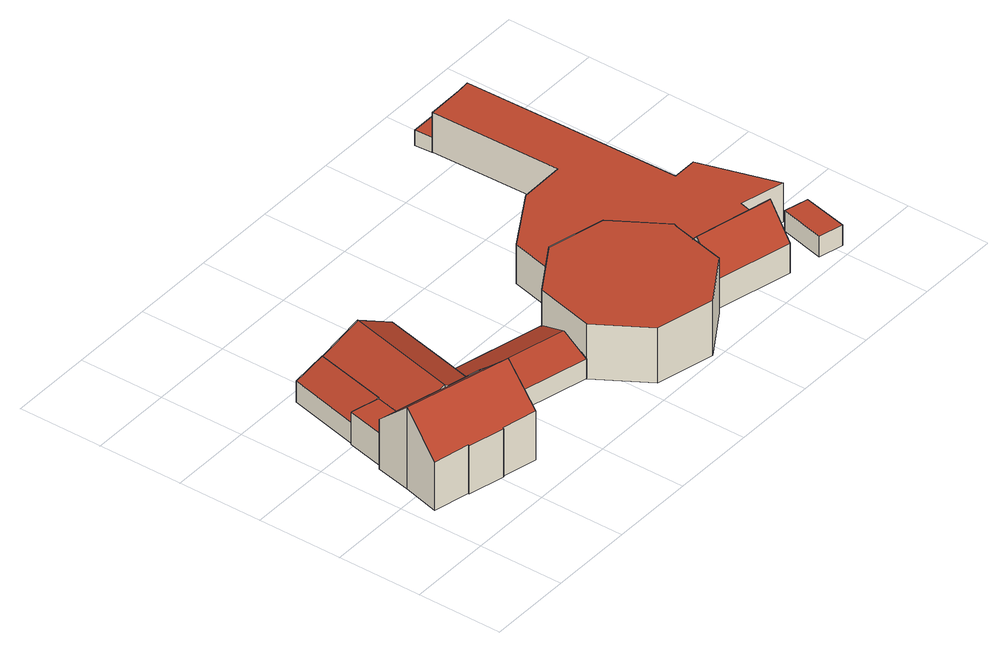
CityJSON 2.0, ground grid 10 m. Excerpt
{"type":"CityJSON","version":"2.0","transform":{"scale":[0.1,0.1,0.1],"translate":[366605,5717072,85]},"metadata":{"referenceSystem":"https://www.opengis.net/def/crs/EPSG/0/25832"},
"CityObjects":{
"building1":{"type":"Building","attributes":{"Geometrietyp2DReferenz":"3000","Gemeindeschluessel":"05513000","function":"31001_1010","roofType":"3100","measuredHeight":10.19,"storeysAboveGround":1},"address":[{"country":"Germany","locality":"Gelsenkirchen","thoroughfareNumber":"135","thoroughfareName":"Westerholter Straße"}],"geometry":[{"type":"Solid","lod":"2","boundaries":[[[[0,1,2,3]],[[4,5,1,0]],[[6,7,5,4]],[[8,9,7,6]],[[10,11,9,8]],[[12,13,11,10]],[[14,15,13,12]],[[16,17,15,14]],[[18,19,17,16]],[[20,21,19,18]],[[22,23,21,20]],[[24,25,23,22]],[[3,2,25,24]],[[4,0,3,24,22,20,18,6]],[[16,14,12,10,8,6,18]],[[1,5,7,9,11,13,15,17,19,21,23,25,2]]]],"semantics":{"surfaces":[{"type":"WallSurface"},{"type":"RoofSurface"},{"type":"GroundSurface"}],"values":[[0,0,0,0,0,0,0,0,0,0,0,0,0,1,1,2]]}}]},
"building2":{"type":"Building","attributes":{"Geometrietyp2DReferenz":"3000","Gemeindeschluessel":"05513000","function":"51009_1610","roofType":"2100","measuredHeight":4.16},"geometry":[{"type":"Solid","lod":"2","boundaries":[[[[26,27,28,29]],[[30,31,27,26]],[[32,33,31,30]],[[29,28,33,32]],[[30,26,29,32]],[[27,31,33,28]]]],"semantics":{"surfaces":[{"type":"WallSurface"},{"type":"RoofSurface"},{"type":"GroundSurface"}],"values":[[0,0,0,0,1,2]]}}]},
"building3":{"type":"Building","attributes":{"Gemeindeschluessel":"05513000","Geometrietyp2DReferenz":"3000","function":"31001_1010"},"address":[{"country":"Germany","locality":"Gelsenkirchen","thoroughfareNumber":"135","thoroughfareName":"Westerholter Straße"}],"children":["building3-1","building3-2"]},
"building3-1":{"type":"BuildingPart","attributes":{"roofType":"3100","measuredHeight":6.43},"parents":["building3"],"geometry":[{"type":"Solid","lod":"2","boundaries":[[[[34,35,36,37]],[[38,39,40,41]],[[42,43,39,38]],[[44,45,43,42]],[[46,47,45,44]],[[48,49,47,46]],[[37,36,49,48]],[[38,41,34,37,42]],[[48,46,44,42,37]],[[35,40,39,43,45,47,49,36]],[[41,40,35,34]]]],"semantics":{"surfaces":[{"type":"WallSurface"},{"type":"RoofSurface"},{"type":"GroundSurface"},{"type":"ClosureSurface"}],"values":[[0,0,0,0,0,0,0,1,1,2,3]]}}]},
"building3-2":{"type":"BuildingPart","attributes":{"roofType":"1000","measuredHeight":4.05},"parents":["building3"],"geometry":[{"type":"Solid","lod":"2","boundaries":[[[[50,51,52,53]],[[54,55,51,50]],[[41,40,55,54]],[[53,52,35,34]],[[41,54,50,53,34]],[[51,55,40,35,52]],[[34,35,40,41]]]],"semantics":{"surfaces":[{"type":"WallSurface"},{"type":"RoofSurface"},{"type":"GroundSurface"},{"type":"ClosureSurface"}],"values":[[0,0,0,0,1,2,3]]}}]},
"building4":{"type":"Building","attributes":{"Geometrietyp2DReferenz":"3000","Gemeindeschluessel":"05513000","function":"51009_1610","roofType":"3100","measuredHeight":3.74},"geometry":[{"type":"Solid","lod":"2","boundaries":[[[[56,57,58,59]],[[60,61,57,56]],[[62,63,61,60]],[[64,65,63,62]],[[66,67,65,64]],[[68,69,67,66]],[[59,58,69,68]],[[56,59,68,66,60]],[[64,62,60,66]],[[57,61,63,65,67,69,58]]]],"semantics":{"surfaces":[{"type":"WallSurface"},{"type":"RoofSurface"},{"type":"GroundSurface"}],"values":[[0,0,0,0,0,0,0,1,1,2]]}}]},
"building5":{"type":"Building","attributes":{"Geometrietyp2DReferenz":"3000","Gemeindeschluessel":"05513000","function":"31001_2081","roofType":"1000","measuredHeight":6.83},"address":[{"country":"Germany","locality":"Gelsenkirchen","thoroughfareNumber":"135","thoroughfareName":"Westerholter Straße"}],"geometry":[{"type":"Solid","lod":"2","boundaries":[[[[70,71,72,73]],[[74,75,71,70]],[[76,77,75,74]],[[78,79,77,76]],[[80,81,79,78]],[[82,83,81,80]],[[84,85,83,82]],[[86,87,85,84]],[[88,89,87,86]],[[73,72,89,88]],[[86,84,82,80,78,76,74,70,73,88]],[[71,75,77,79,81,83,85,87,89,72]]]],"semantics":{"surfaces":[{"type":"WallSurface"},{"type":"RoofSurface"},{"type":"GroundSurface"}],"values":[[0,0,0,0,0,0,0,0,0,0,1,2]]}}]},
"building6":{"type":"Building","attributes":{"Geometrietyp2DReferenz":"3000","Gemeindeschluessel":"05513000","function":"31001_2081","roofType":"3100","measuredHeight":7.44},"address":[{"country":"Germany","locality":"Gelsenkirchen","thoroughfareNumber":"135","thoroughfareName":"Westerholter Straße"}],"geometry":[{"type":"Solid","lod":"2","boundaries":[[[[90,91,92,93]],[[94,95,91,90]],[[96,97,95,94]],[[93,92,97,96]],[[90,98,94]],[[96,99,93]],[[93,99,98,90]],[[94,98,99,96]],[[91,95,97,92]]]],"semantics":{"surfaces":[{"type":"WallSurface"},{"type":"RoofSurface"},{"type":"GroundSurface"}],"values":[[0,0,0,0,0,0,1,1,2]]}}]},
"building7":{"type":"Building","attributes":{"Geometrietyp2DReferenz":"3000","Gemeindeschluessel":"05513000","function":"31001_2081","roofType":"1000","measuredHeight":4.85},"address":[{"country":"Germany","locality":"Gelsenkirchen","thoroughfareNumber":"135","thoroughfareName":"Westerholter Straße"}],"geometry":[{"type":"Solid","lod":"2","boundaries":[[[[100,101,102,103]],[[104,105,101,100]],[[106,107,105,104]],[[108,109,107,106]],[[110,111,109,108]],[[112,113,111,110]],[[114,115,113,112]],[[116,117,115,114]],[[118,119,117,116]],[[120,121,119,118]],[[122,123,121,120]],[[124,125,123,122]],[[126,127,125,124]],[[128,129,127,126]],[[103,102,129,128]],[[126,124,122,120,118,116,114,112,110,108,106,104,100,103,128]],[[101,105,107,109,111,113,115,117,119,121,123,125,127,129,102]]]],"semantics":{"surfaces":[{"type":"WallSurface"},{"type":"RoofSurface"},{"type":"GroundSurface"}],"values":[[0,0,0,0,0,0,0,0,0,0,0,0,0,0,0,1,2]]}}]},
"building8":{"type":"Building","attributes":{"Geometrietyp2DReferenz":"3000","Gemeindeschluessel":"05513000","function":"31001_2463","roofType":"1000","measuredHeight":2.64},"address":[{"country":"Germany","locality":"Gelsenkirchen","thoroughfareNumber":"135","thoroughfareName":"Westerholter Straße"}],"geometry":[{"type":"Solid","lod":"2","boundaries":[[[[130,131,132,133]],[[134,135,131,130]],[[136,137,135,134]],[[133,132,137,136]],[[134,130,133,136]],[[131,135,137,132]]]],"semantics":{"surfaces":[{"type":"WallSurface"},{"type":"RoofSurface"},{"type":"GroundSurface"}],"values":[[0,0,0,0,1,2]]}}]},
"building9":{"type":"Building","attributes":{"Geometrietyp2DReferenz":"3000","Gemeindeschluessel":"05513000","function":"31001_2140","roofType":"1000","measuredHeight":1.87},"address":[{"country":"Germany","locality":"Gelsenkirchen","thoroughfareNumber":"135","thoroughfareName":"Westerholter Straße"}],"geometry":[{"type":"Solid","lod":"2","boundaries":[[[[138,139,140,141]],[[142,143,139,138]],[[144,145,143,142]],[[146,147,145,144]],[[141,140,147,146]],[[144,142,138,141,146]],[[139,143,145,147,140]]]],"semantics":{"surfaces":[{"type":"WallSurface"},{"type":"RoofSurface"},{"type":"GroundSurface"}],"values":[[0,0,0,0,0,1,2]]}}]}
},
"vertices":[
[51,54,76],[51,54,15],[51,53,15],[51,53,75],[9,64,75],[9,64,15],[20,107,117],[20,107,15],[29,149,77],[29,149,15],[32,148,77],[32,148,15],[154,119,77],[154,119,15],[155,119,77],[155,119,15],[152,105,89],[152,105,15],[145,76,117],[145,76,15],[135,34,77],[135,34,15],[94,44,76],[94,44,15],[94,43,75],[94,43,15],
[98,273,57],[98,273,15],[66,281,15],[66,281,41],[78,187,57],[78,187,15],[45,195,41],[45,195,15],
[67,140,56],[67,140,16],[110,129,16],[110,129,80],[98,273,56],[98,273,16],[78,187,16],[78,187,56],[142,262,80],[142,262,16],[185,252,56],[185,252,16],[167,174,56],[167,174,16],[154,119,56],[154,119,16],
[43,195,56],[43,195,16],[32,148,16],[32,148,56],[45,195,56],[45,195,16],
[155,119,43],[155,119,14],[152,105,14],[152,105,38],[160,140,52],[160,140,14],[168,174,38],[168,174,14],[290,145,38],[290,145,14],[282,111,52],[282,111,14],[273,76,38],[273,76,14],
[350,182,82],[350,182,13],[290,145,13],[290,145,82],[418,166,82],[418,166,13],[456,106,82],[456,106,13],[454,101,82],[454,101,13],[440,42,82],[440,42,13],[439,37,82],[439,37,13],[380,0,82],[380,0,13],[311,16,82],[311,16,13],[273,76,82],[273,76,13],
[547,79,51],[547,79,14],[454,101,14],[454,101,51],[533,20,51],[533,20,14],[440,42,51],[440,42,14],[540,50,88],[447,71,88],
[431,273,55],[431,273,6],[362,232,6],[362,232,55],[485,274,55],[485,274,6],[482,429,55],[482,429,6],[527,430,55],[527,430,6],[542,431,55],[542,431,6],[547,174,55],[547,174,6],[576,174,55],[576,174,6],[603,82,55],[603,82,6],[551,95,55],[551,95,6],[547,79,55],[547,79,6],[454,101,55],[454,101,6],[456,106,55],[456,106,6],[418,166,55],[418,166,6],[350,182,55],[350,182,6],
[614,60,38],[614,60,12],[586,67,12],[586,67,38],[602,7,38],[602,7,12],[573,14,38],[573,14,12],
[526,450,24],[526,450,5],[517,450,5],[517,450,24],[527,430,24],[527,430,5],[482,429,24],[482,429,5],[481,450,24],[481,450,5]
]}
